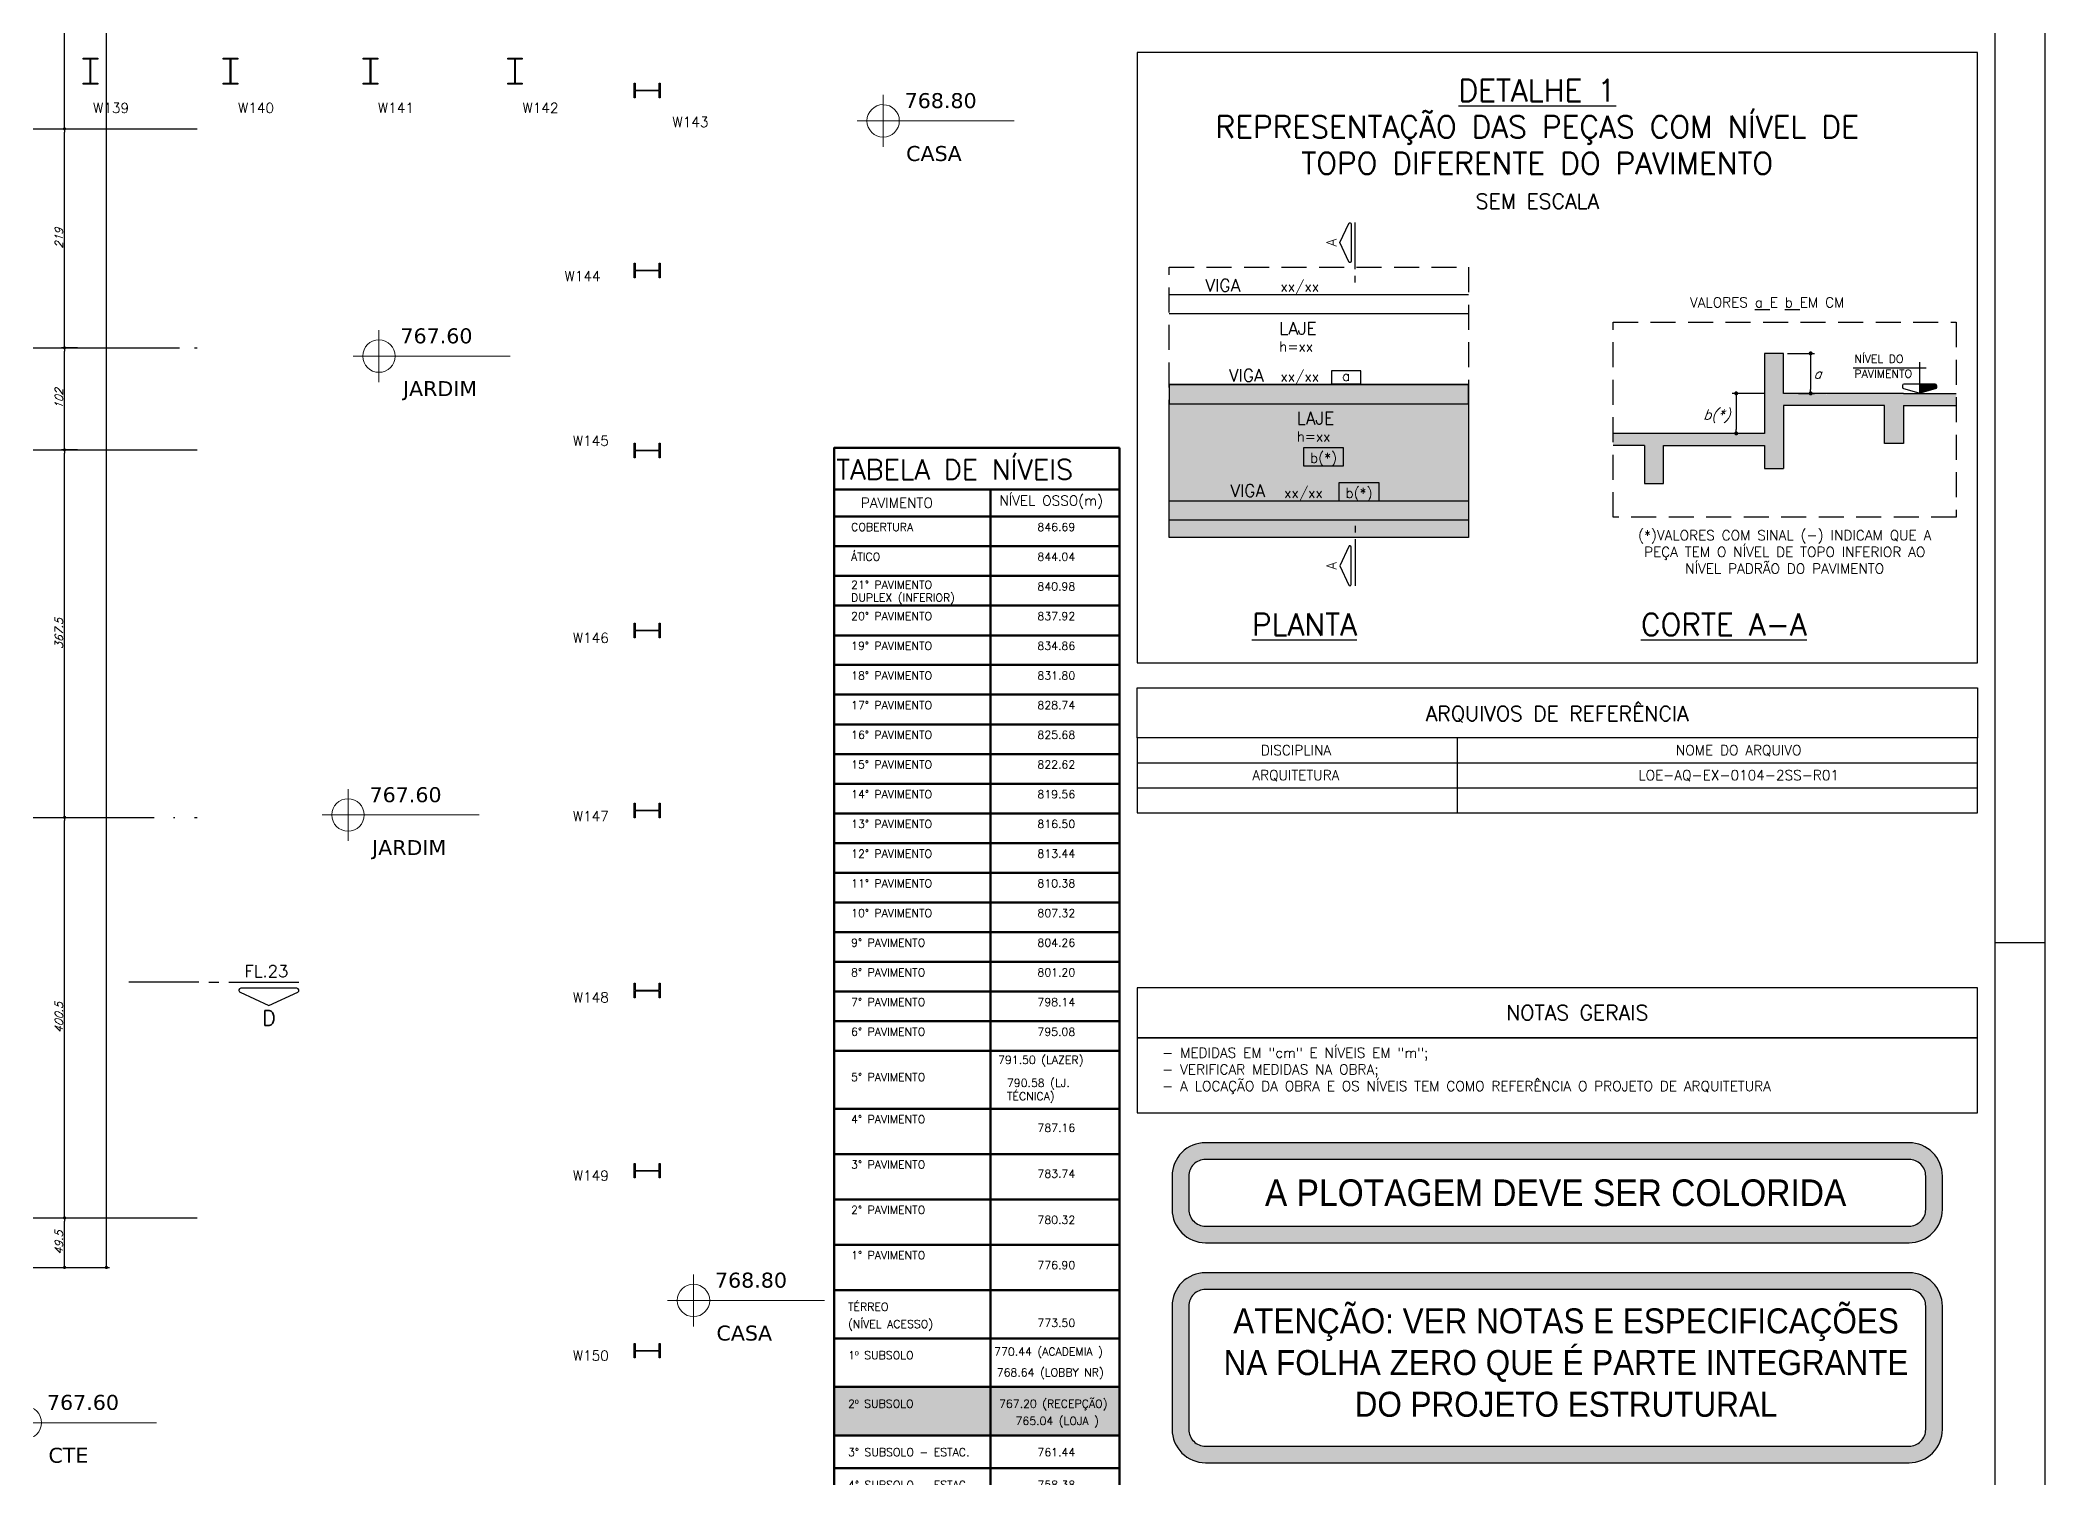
# Model space of a CAD drawing. Header units: millimetres. Extents: x -4107 to 5538, y -2094 to 2406.
# Drawn here: x 3534 to 5538, y -1145 to 293 of the extents above; entities that cross this region are included whole.
import ezdxf
from ezdxf.enums import TextEntityAlignment as Align

# ---------------------------------------------------------------- set-up
doc = ezdxf.new("R2010")
doc.units = ezdxf.units.MM
doc.header["$LTSCALE"] = 50
doc.linetypes.add('DASHED', pattern=[0.75, 0.5, -0.25])
doc.linetypes.add('EIXO', pattern=[6.8, 6, -0.4, 0, -0.4])
for name, color, linetype, lineweight in [('A-ANNO-NOTE', 253, 'Continuous', 9), ('ARQ-ANO-TXT', 2, 'Continuous', 9), ('ARQ-DET', 1, 'Continuous', 9)]:
    doc.layers.add(name, color=color, linetype=linetype, lineweight=lineweight)
for name, color, linetype in [('F-AUX', 2, 'Continuous'), ('F-AUX-RED', 1, 'Continuous'), ('F-CORTE', 4, 'Continuous'), ('F-CORTE-INDICAÇÃO', 4, 'Continuous'), ('F-COTAS', 106, 'Continuous'), ('F-DESNIVEL-1', 254, 'Continuous'), ('F-DET_LINHA', 1, 'Continuous'), ('F-DET_TEXTO', 3, 'Continuous'), ('F-EIXO', 12, 'EIXO'), ('F-HACHURA-DET', 1, 'Continuous'), ('F-LAJES', 3, 'Continuous'), ('F-LAJES-DIM', 2, 'Continuous'), ('F-LAJES-NOME', 4, 'Continuous'), ('F-MARGEM', 1, 'Continuous'), ('F-PERFIL - W310x52', 4, 'Continuous'), ('F-PERFIL- W250x32.7', 4, 'Continuous'), ('F-PILARES-NOME', 170, 'Continuous'), ('F-SOLIDO', 71, 'Continuous'), ('F-TEXTO', 6, 'Continuous'), ('F-TEXTO-CYAN', 4, 'Continuous'), ('F-TEXTO-YELLOW', 2, 'Continuous'), ('F-VIGAS-DIM', 2, 'Continuous'), ('F-VIGAS-NOME', 4, 'Continuous')]:
    doc.layers.add(name, color=color, linetype=linetype)
doc.layers.add('F-DESNIVEL-2', color=7, linetype='Continuous', true_color=0xffd1e8)
doc.styles.add('100-RL-R080', font='arial.ttf', dxfattribs={"width": 0.9, "height": 20})
doc.styles.add('8718-AE-BARR-FORM-R09$0$ROMANS', font='simplex.shx', dxfattribs={"oblique": 20})
doc.styles.add('CP-TEXT-INCL', font='simplex.shx', dxfattribs={"oblique": 20})
doc.styles.add('CP-TEXTO', font='simplex.shx')
doc.styles.add('MCP', font='simplex.shx')
doc.styles.add('ROMANS', font='simplex.shx')
doc.styles.get("Standard").update_dxf_attribs({"font": 'txt.shx'})
doc.styles.add('Verdana_3', font='verdana.ttf', dxfattribs={"height": 20})
doc.dimstyles.new('CP-COTAS-50', dxfattribs={"dimscale": 0.64, "dimtxt": 12.5, "dimasz": 5, "dimexe": 5, "dimexo": 5, "dimgap": 2.5, "dimtad": 1, "dimdec": 1, "dimdsep": 46, "dimtxsty": 'CP-TEXT-INCL', "dimblk1": 'DOT', "dimblk2": 'DOT', "dimsah": 1, "dimcen": 9, "dimclrd": 256, "dimclre": 256, "dimclrt": 256, "dimadec": 0, "dimazin": 0, "dimtfac": 1, "dimtdec": 1, "dimtmove": 2, "dimatfit": 3, "dimldrblk": 'DOT', "dimfxl": 0, "dimtolj": 1, "dimarcsym": 0})

# ---------------------------------------------------------------- blocks, each defined once
blk = doc.blocks.new('*U13')
at = {"layer": 'F-EIXO'}
blk.add_line((0, 0), (7397, 0), dxfattribs=at)
at = {"layer": 'F-TEXTO', "style": 'ROMANS'}
blk.add_attdef('EIXO', text='', height=17.5, dxfattribs=at).set_placement((-28.2072, 0), align=Align.MIDDLE_CENTER)
blk = doc.blocks.new('*U19')
at = {"layer": 'F-EIXO'}
blk.add_line((0, 0), (7484.954, 0), dxfattribs=at)
at = {"layer": 'F-TEXTO', "style": 'ROMANS'}
blk.add_attdef('EIXO', text='', height=17.5, dxfattribs=at).set_placement((-28.2072, 0), align=Align.MIDDLE_CENTER)
blk = doc.blocks.new('_DOT')
at = {"color": 0, "linetype": 'ByBlock'}
blk.add_line((-0.5, 0), (-1, 0), dxfattribs=at)
at = {"color": 0, "linetype": 'ByBlock', "const_width": 0.5}
blk.add_lwpolyline([(-0.25, 0, 1), (0.25, 0, 1)], format="xyb", close=True, dxfattribs=at)
blk = doc.blocks.new('*D51')
at = {"layer": 'DEFPOINTS', "color": 0, "linetype": 'Continuous', "transparency": 16777216}
for p in [(3284.5, 1699.5), (3600.5, 1699.5), (3264.5, -934.5)]:
    blk.add_point(p, dxfattribs=at)
at = {"layer": 'F-COTAS', "linetype": 'Continuous', "lineweight": -2, "transparency": 16777216}
for p, q in [((3287.7, 1699.5), (3603.7, 1699.5)), ((3600.5, -931.3), (3600.5, 1696.3)), ((3267.7, -934.5), (3603.7, -934.5))]:
    blk.add_line(p, q, dxfattribs=at)
at = {"layer": 'F-COTAS', "linetype": 'Continuous', "lineweight": -2, "transparency": 16777216, "xscale": 3.2, "yscale": 3.2, "zscale": 3.2}
for p, rotation in [((3600.5, 1699.5), 90), ((3600.5, -934.5), 270)]:
    blk.add_blockref('_DOT', p, dxfattribs=dict(at, rotation=rotation))
at = {"layer": 'F-COTAS', "linetype": 'Continuous', "transparency": 16777216, "insert": (3594.9, 382.5), "char_height": 8, "attachment_point": 5, "rotation": 90, "style": 'CP-TEXT-INCL'}
blk.add_mtext('\\A1;2634', dxfattribs=at)
blk = doc.blocks.new('*D52')
at = {"layer": 'DEFPOINTS', "color": 0, "linetype": 'Continuous', "transparency": 16777216}
for p in [(3553, -885), (3558.7, -885), (3264.5, -934.5)]:
    blk.add_point(p, dxfattribs=at)
at = {"layer": 'F-COTAS', "linetype": 'Continuous', "lineweight": -2, "transparency": 16777216}
for p, q in [((3556.2, -885), (3561.9, -885)), ((3558.7, -931.3), (3558.7, -888.2)), ((3267.7, -934.5), (3561.9, -934.5))]:
    blk.add_line(p, q, dxfattribs=at)
at = {"layer": 'F-COTAS', "linetype": 'Continuous', "lineweight": -2, "transparency": 16777216, "xscale": 3.2, "yscale": 3.2, "zscale": 3.2}
for p, rotation in [((3558.7, -885), 90), ((3558.7, -934.5), 270)]:
    blk.add_blockref('_DOT', p, dxfattribs=dict(at, rotation=rotation))
at = {"layer": 'F-COTAS', "linetype": 'Continuous', "transparency": 16777216, "insert": (3553.1, -909.8), "char_height": 8, "attachment_point": 5, "rotation": 90, "style": 'CP-TEXT-INCL'}
blk.add_mtext('\\A1;49.5', dxfattribs=at)
blk = doc.blocks.new('*D53')
at = {"layer": 'DEFPOINTS', "color": 0, "linetype": 'Continuous', "transparency": 16777216}
for p in [(3558.7, -484.5), (3558.7, -484.5), (3553, -885)]:
    blk.add_point(p, dxfattribs=at)
at = {"layer": 'F-COTAS', "linetype": 'Continuous', "lineweight": -2, "transparency": 16777216}
for p, q in [((3558.7, -881.8), (3558.7, -487.7)), ((3556.2, -885), (3561.9, -885))]:
    blk.add_line(p, q, dxfattribs=at)
at = {"layer": 'F-COTAS', "linetype": 'Continuous', "lineweight": -2, "transparency": 16777216, "xscale": 3.2, "yscale": 3.2, "zscale": 3.2}
for p, rotation in [((3558.7, -484.5), 90), ((3558.7, -885), 270)]:
    blk.add_blockref('_DOT', p, dxfattribs=dict(at, rotation=rotation))
at = {"layer": 'F-COTAS', "linetype": 'Continuous', "transparency": 16777216, "insert": (3553.1, -684.8), "char_height": 8, "attachment_point": 5, "rotation": 90, "style": 'CP-TEXT-INCL'}
blk.add_mtext('\\A1;400.5', dxfattribs=at)
blk = doc.blocks.new('*D54')
at = {"layer": 'DEFPOINTS', "color": 0, "linetype": 'Continuous', "transparency": 16777216}
for p in [(3558.7, -117), (3574.7, -117), (3558.7, -484.5)]:
    blk.add_point(p, dxfattribs=at)
at = {"layer": 'F-COTAS', "linetype": 'Continuous', "lineweight": -2, "transparency": 16777216}
for p, q in [((3571.5, -117), (3555.5, -117)), ((3558.7, -481.3), (3558.7, -120.2))]:
    blk.add_line(p, q, dxfattribs=at)
at = {"layer": 'F-COTAS', "linetype": 'Continuous', "lineweight": -2, "transparency": 16777216, "xscale": 3.2, "yscale": 3.2, "zscale": 3.2}
for p, rotation in [((3558.7, -117), 90), ((3558.7, -484.5), 270)]:
    blk.add_blockref('_DOT', p, dxfattribs=dict(at, rotation=rotation))
at = {"layer": 'F-COTAS', "linetype": 'Continuous', "transparency": 16777216, "insert": (3553.1, -300.8), "char_height": 8, "attachment_point": 5, "rotation": 90, "style": 'CP-TEXT-INCL'}
blk.add_mtext('\\A1;367.5', dxfattribs=at)
blk = doc.blocks.new('*D55')
at = {"layer": 'DEFPOINTS', "color": 0, "linetype": 'Continuous', "transparency": 16777216}
for p in [(3558.7, -15), (3574.7, -15), (3574.7, -117)]:
    blk.add_point(p, dxfattribs=at)
at = {"layer": 'F-COTAS', "linetype": 'Continuous', "lineweight": -2, "transparency": 16777216}
for p, q in [((3571.5, -15), (3555.5, -15)), ((3558.7, -113.8), (3558.7, -18.2)), ((3571.5, -117), (3555.5, -117))]:
    blk.add_line(p, q, dxfattribs=at)
at = {"layer": 'F-COTAS', "linetype": 'Continuous', "lineweight": -2, "transparency": 16777216, "xscale": 3.2, "yscale": 3.2, "zscale": 3.2}
for p, rotation in [((3558.7, -15), 90), ((3558.7, -117), 270)]:
    blk.add_blockref('_DOT', p, dxfattribs=dict(at, rotation=rotation))
at = {"layer": 'F-COTAS', "linetype": 'Continuous', "transparency": 16777216, "insert": (3553.1, -66), "char_height": 8, "attachment_point": 5, "rotation": 90, "style": 'CP-TEXT-INCL'}
blk.add_mtext('\\A1;102', dxfattribs=at)
blk = doc.blocks.new('*D56')
at = {"layer": 'DEFPOINTS', "color": 0, "linetype": 'Continuous', "transparency": 16777216}
for p in [(3327.4, 204), (3558.7, 204), (3574.7, -15)]:
    blk.add_point(p, dxfattribs=at)
at = {"layer": 'F-COTAS', "linetype": 'Continuous', "lineweight": -2, "transparency": 16777216}
for p, q in [((3330.6, 204), (3561.9, 204)), ((3558.7, -11.8), (3558.7, 200.8)), ((3571.5, -15), (3555.5, -15))]:
    blk.add_line(p, q, dxfattribs=at)
at = {"layer": 'F-COTAS', "linetype": 'Continuous', "lineweight": -2, "transparency": 16777216, "xscale": 3.2, "yscale": 3.2, "zscale": 3.2}
for p, rotation in [((3558.7, 204), 90), ((3558.7, -15), 270)]:
    blk.add_blockref('_DOT', p, dxfattribs=dict(at, rotation=rotation))
at = {"layer": 'F-COTAS', "linetype": 'Continuous', "transparency": 16777216, "insert": (3553.1, 94.5), "char_height": 8, "attachment_point": 5, "rotation": 90, "style": 'CP-TEXT-INCL'}
blk.add_mtext('\\A1;219', dxfattribs=at)
blk = doc.blocks.new('*D57')
at = {"layer": 'DEFPOINTS', "color": 0, "linetype": 'Continuous', "transparency": 16777216}
for p in [(3327.4, 555), (3558.7, 555), (3327.4, 204)]:
    blk.add_point(p, dxfattribs=at)
at = {"layer": 'F-COTAS', "linetype": 'Continuous', "lineweight": -2, "transparency": 16777216}
for p, q in [((3330.6, 555), (3561.9, 555)), ((3558.7, 207.2), (3558.7, 551.8)), ((3330.6, 204), (3561.9, 204))]:
    blk.add_line(p, q, dxfattribs=at)
at = {"layer": 'F-COTAS', "linetype": 'Continuous', "lineweight": -2, "transparency": 16777216, "xscale": 3.2, "yscale": 3.2, "zscale": 3.2}
for p, rotation in [((3558.7, 555), 90), ((3558.7, 204), 270)]:
    blk.add_blockref('_DOT', p, dxfattribs=dict(at, rotation=rotation))
at = {"layer": 'F-COTAS', "linetype": 'Continuous', "transparency": 16777216, "insert": (3553.1, 379.5), "char_height": 8, "attachment_point": 5, "rotation": 90, "style": 'CP-TEXT-INCL'}
blk.add_mtext('\\A1;351', dxfattribs=at)
blk = doc.blocks.new('A0-4L_900')
at = {"layer": 'F-MARGEM', "color": 2}
blk.add_line((191.9, 29.7), (192.9, 29.7), dxfattribs=at)
blk.add_lwpolyline([(0, 0), (0, 90), (192.9, 90), (192.9, 0)], close=True, dxfattribs=at)
at = {"layer": 'F-MARGEM', "color": 7}
blk.add_lwpolyline([(2.5, 89), (191.9, 89), (191.9, 1), (2.5, 1)], close=True, dxfattribs=at)
blk = doc.blocks.new('A$C037E4E7A')
h = blk.add_hatch(color=253)
h.dxf.hatch_style = 1
h.paths.add_polyline_path([(285.3, 98.4), (0, 98.4), (0, 146.9), (285.3, 146.9)])
at = {"layer": 'ARQ-DET', "lineweight": 50}
for p, q in [((285.3, 1086), (285.3, 0)), ((156.2, 1044.3), (156.2, 0)), ((0, 1017.2), (285.3, 1017.2)), ((0, 987.5), (285.3, 987.5)), ((0, 957.8), (285.3, 957.8)), ((0, 928.1), (285.3, 928.1)), ((0, 898.4), (285.3, 898.4)), ((0, 868.8), (285.3, 868.8)), ((0, 839.1), (285.3, 839.1)), ((0, 809.4), (285.3, 809.4)), ((0, 779.7), (285.3, 779.7)), ((0, 750), (285.3, 750)), ((0, 720.3), (285.3, 720.3)), ((0, 690.6), (285.3, 690.6)), ((0, 660.9), (285.3, 660.9)), ((0, 631.3), (285.3, 631.3)), ((0, 601.6), (285.3, 601.6)), ((0, 571.9), (285.3, 571.9)), ((0, 542.2), (285.3, 542.2)), ((0, 512.5), (285.3, 512.5)), ((0, 482.8), (285.3, 482.8)), ((0, 425), (285.3, 425)), ((0, 379.7), (285.3, 379.7)), ((0, 334.4), (285.3, 334.4)), ((0, 289.1), (285.3, 289.1)), ((0, 243.7), (285.3, 243.7)), ((0, 195.3), (285.3, 195.3)), ((0, 146.9), (285.3, 146.9)), ((0, 98.4), (285.3, 98.4)), ((0, 65.6), (285.3, 65.6)), ((0, 32.8), (285.3, 32.8)), ((0, 0), (285.3, 0))]:
    blk.add_line(p, q, dxfattribs=at)
at = {"layer": 'ARQ-DET', "lineweight": 70}
blk.add_line((0, 1044.3), (285.3, 1044.3), dxfattribs=at)
at = {"layer": 'ARQ-DET', "lineweight": 50}
blk.add_lwpolyline([(285.3, 0), (0, 0), (0, 1086), (285.3, 1086)], dxfattribs=at)
at = {"layer": 'ARQ-ANO-TXT', "color": 4, "lineweight": 20, "insert": (2.2, 1074.2), "char_height": 20, "width": 545.423, "attachment_point": 1, "style": 'ROMANS'}
blk.add_mtext('TABELA DE NÍVEIS ', dxfattribs=at)
at = {"layer": 'ARQ-ANO-TXT', "color": 4, "char_height": 10, "attachment_point": 1, "style": 'ROMANS'}
for s, insert, width in [('PAVIMENTO', (26.6, 1035.9), 124.262), ('NÍVEL OSSO(m)', (165.1, 1038.1), 127.869)]:
    blk.add_mtext(s, dxfattribs=dict(at, insert=insert, width=width))
at = {"layer": 'F-AUX', "char_height": 8, "attachment_point": 1, "style": 'ROMANS'}
for s, insert, width in [('COBERTURA', (16.9, 1010.7), 88.586), ('846.69', (203.2, 1010.7), 44.093), ('ÁTICO', (16.9, 981), 43.291), ('844.04', (203.2, 981), 44.093), ('21° PAVIMENTO', (16.9, 953), 110.633), ('840.98', (203.2, 951.3), 44.093), ('DUPLEX (INFERIOR)', (16.9, 940.1), 139.329), ('20° PAVIMENTO', (16.9, 921.6), 110.633), ('837.92', (203.2, 921.6), 44.093), ('19° PAVIMENTO', (16.9, 891.9), 110.633), ('834.86', (203.2, 891.9), 44.093), ('18° PAVIMENTO', (16.9, 862.2), 110.633), ('831.80', (203.2, 862.2), 44.093), ('17° PAVIMENTO', (16.9, 832.6), 110.633), ('828.74', (203.2, 832.6), 44.093), ('16° PAVIMENTO', (16.9, 802.9), 110.633), ('825.68', (203.2, 802.9), 44.093), ('15° PAVIMENTO', (16.9, 773.2), 110.633), ('822.62', (203.2, 773.2), 44.093), ('14° PAVIMENTO', (16.9, 743.5), 110.633), ('819.56', (203.2, 743.5), 44.093), ('13° PAVIMENTO', (16.9, 713.8), 110.633), ('816.50', (203.2, 713.8), 44.093), ('12° PAVIMENTO', (16.9, 684.1), 110.633), ('813.44', (203.2, 684.1), 44.093), ('11° PAVIMENTO', (16.9, 654.4), 110.633), ('810.38', (203.2, 654.4), 44.093), ('10° PAVIMENTO', (16.9, 624.7), 110.633), ('807.32', (203.2, 624.7), 44.093), ('9° PAVIMENTO', (16.9, 595.1), 102.616), ('804.26', (203.2, 595.1), 44.093), ('8° PAVIMENTO', (16.9, 565.4), 102.616), ('801.20', (203.2, 565.4), 44.093), ('7° PAVIMENTO', (16.9, 535.7), 102.616), ('798.14', (203.2, 535.7), 44.093), ('6° PAVIMENTO', (16.9, 506), 102.616), ('795.08', (203.2, 506), 44.093), ('791.50 (LAZER)', (163.8, 477.9), 196.167), ('5° PAVIMENTO', (16.9, 460.7), 102.616), ('790.58 (LJ. TÉCNICA)', (172.7, 454.9), 92.185), ('4° PAVIMENTO', (16.9, 418.5), 102.616), ('787.16', (203.2, 410), 44.093), ('3° PAVIMENTO', (16.9, 373.2), 102.616), ('783.74', (203.2, 364.1), 44.093), ('2° PAVIMENTO', (16.9, 327.9), 102.616), ('780.32', (203.2, 318), 44.093), ('1° PAVIMENTO', (16.9, 282.6), 102.616), ('776.90 ', (203.2, 272.7), 48.101), ('TÉRREO ', (13.8, 231), 62.932), ('(NÍVEL ACESSO)', (13.8, 213.8), 114.24), ('773.50', (203.2, 214.9), 44.093), ('1º SUBSOLO', (13.8, 182.6), 85.781), ('770.44 (ACADEMIA )', (159.9, 186.2), 177.647), ('768.64 (LOBBY NR)', (162.5, 165.4), 129.473), ('2º SUBSOLO', (13.8, 134.1), 85.781), ('767.20 (RECEPÇÃO)', (164.8, 134.1), 137.089), ('765.04 (LOJA )', (181.3, 116.9), 97.405), ('3° SUBSOLO - ESTAC.', (13.8, 85.7), 151.92), ('761.44', (203.2, 85.7), 44.093), ('4° SUBSOLO - ESTAC.', (13.8, 52.9), 151.92), ('758.38', (203.2, 52.9), 44.093), ('5° SUBSOLO - ESTAC', (13.8, 20.1), 147.911), ('755.32', (203.2, 20.1), 44.093)]:
    blk.add_mtext(s, dxfattribs=dict(at, insert=insert, width=width))
blk = doc.blocks.new('NOTA INICIAL - EST. - CP')
at = {"layer": 'F-HACHURA-DET'}
h = blk.add_hatch(color=253, dxfattribs=at)
h.paths.add_polyline_path([(2188.1, 1658), (2188.1, 1691.3, 0.414214), (2154.8, 1724.7), (1451.5, 1724.7, 0.414214), (1418.1, 1691.3), (1418.1, 1658, 0.414214), (1451.5, 1624.7), (2154.8, 1624.7, 0.414214)], flags=17)
h.paths.add_polyline_path([(2154.8, 1641.3), (1451.5, 1641.3, -0.414214), (1434.8, 1658), (1434.8, 1691.3, -0.414214), (1451.5, 1708), (2154.8, 1708, -0.414214), (2171.5, 1691.3), (2171.5, 1658, -0.414214)], flags=16)
h.paths.add_polyline_path([(1503.9, 1654), (2099, 1654), (2099, 1695.4), (1503.9, 1695.4)], flags=8)
h = blk.add_hatch(color=253, dxfattribs=at)
h.paths.add_polyline_path([(2188.1, 1561.3, 0.414214), (2154.8, 1594.7), (1451.5, 1594.7, 0.414214), (1418.1, 1561.3), (1418.1, 1438, 0.414214), (1451.5, 1404.7), (2154.8, 1404.7, 0.414214), (2188.1, 1438)], flags=17)
h.paths.add_polyline_path([(2171.5, 1438, -0.414214), (2154.8, 1421.3), (1451.5, 1421.3, -0.414214), (1434.8, 1438), (1434.8, 1561.3, -0.414214), (1451.5, 1578), (2154.8, 1578, -0.414214), (2171.5, 1561.3)], flags=16)
h.paths.add_polyline_path([(1463, 1430.9), (2160.1, 1430.9), (2160.1, 1572.5), (1463, 1572.5)], flags=8)
at = {"layer": 'F-DET_LINHA'}
for points in [[(1451.5, 1624.7), (2154.8, 1624.7, 0.414214), (2188.1, 1658), (2188.1, 1691.3, 0.414214), (2154.8, 1724.7), (1451.5, 1724.7, 0.414214), (1418.1, 1691.3), (1418.1, 1658, 0.414214)], [(1451.5, 1641.3), (2154.8, 1641.3, 0.414214), (2171.5, 1658), (2171.5, 1691.3, 0.414214), (2154.8, 1708), (1451.5, 1708, 0.414214), (1434.8, 1691.3), (1434.8, 1658, 0.414214)], [(1451.5, 1404.7), (2154.8, 1404.7, 0.414214), (2188.1, 1438), (2188.1, 1561.3, 0.414214), (2154.8, 1594.7), (1451.5, 1594.7, 0.414214), (1418.1, 1561.3), (1418.1, 1438, 0.414214)], [(1451.5, 1421.3), (2154.8, 1421.3, 0.414214), (2171.5, 1438), (2171.5, 1561.3, 0.414214), (2154.8, 1578), (1451.5, 1578, 0.414214), (1434.8, 1561.3), (1434.8, 1438, 0.414214)]]:
    blk.add_lwpolyline(points, format="xyb", close=True, dxfattribs=at)
at = {"layer": 'F-TEXTO-CYAN', "style": '100-RL-R080', "width": 0.9}
blk.add_text('A PLOTAGEM DEVE SER COLORIDA', height=26.667, dxfattribs=at).set_placement((1801.5, 1674.7), align=Align.MIDDLE_CENTER)
at = {"layer": 'F-TEXTO-CYAN', "insert": (1811.9, 1504.7), "char_height": 25, "attachment_point": 5, "style": '100-RL-R080'}
blk.add_mtext_dynamic_manual_height_columns('ATENÇÃO: VER NOTAS E ESPECIFICAÇÕES NA FOLHA ZERO QUE É PARTE INTEGRANTE DO PROJETO ESTRUTURAL', width=693.613, gutter_width=12.5, heights=[137], dxfattribs=at)
blk = doc.blocks.new('*U104')
at = {"layer": 'F-LAJES-DIM', "color": 1}
blk.add_lwpolyline([(0, 0), (40, 0), (40, 18), (0, 18)], close=True, dxfattribs=at)
at = {"layer": 'F-LAJES-DIM', "style": 'MCP'}
blk.add_attdef('DIM', text='', height=10, dxfattribs=at).set_placement((20, 8), align=Align.MIDDLE_CENTER)
blk = doc.blocks.new('*U105')
at = {"layer": 'F-LAJES-DIM', "color": 1}
blk.add_lwpolyline([(0, 0), (29.4, 0), (29.4, 13), (0, 13)], close=True, dxfattribs=at)
at = {"layer": 'F-LAJES-DIM', "style": 'MCP'}
blk.add_attdef('DIM', text='', height=10, dxfattribs=at).set_placement((14.7, 8), align=Align.MIDDLE_CENTER)
blk = doc.blocks.new('*U106')
at = {"layer": 'F-LAJES-DIM', "color": 1}
blk.add_lwpolyline([(0, 0), (40.2, 0), (40.2, 18), (0, 18)], close=True, dxfattribs=at)
at = {"layer": 'F-LAJES-DIM', "style": 'MCP'}
blk.add_attdef('DIM', text='', height=10, dxfattribs=at).set_placement((20.1, 8), align=Align.MIDDLE_CENTER)
blk = doc.blocks.new('*U112')
at = {"layer": 'F-CORTE-INDICAÇÃO'}
for p, q in [((70, 0), (0, 0)), ((80, 0), (90, 0)), ((100, 0), (170, 0))]:
    blk.add_line(p, q, dxfattribs=at)
blk.add_lwpolyline([(112, 6, -0.802585), (111.2, 9.8), (140, 23.3), (168.8, 9.8, -0.802585), (168, 6)], format="xyb", close=True, dxfattribs=at)
at = {"layer": 'F-CORTE-INDICAÇÃO', "style": 'ROMANS'}
blk.add_attdef('CORTE', text='', height=15, dxfattribs=at).set_placement((140, 35.8), align=Align.MIDDLE_CENTER)
at = {"layer": 'F-CORTE-INDICAÇÃO', "color": 2, "style": 'ROMANS'}
blk.add_attdef('FOLHA', text='', height=12, dxfattribs=at).set_placement((137.5, -11.1), align=Align.MIDDLE_CENTER)
blk = doc.blocks.new('LGN-COTA E LEGENDA - LGN-COTA E LEGENDA-473137-Térreo')
at = {"layer": 'A-ANNO-NOTE'}
for p, q in [((-0.009, -0.238), (-0.009, 0.28)), ((-0.268, 0.021), (1.302, 0.021))]:
    blk.add_line(p, q, dxfattribs=at)
for centre, start, end in [((-0.009, 0.022), 90, 180), ((-0.009, 0.021), 180, 270), ((-0.009, 0.021), 360, 90), ((-0.009, 0.021), 270, 0)]:
    blk.add_arc(centre, 0.162, start, end, dxfattribs=at)
blk = doc.blocks.new('zw$7512')
at = {"layer": 'A-ANNO-NOTE', "xscale": 100, "yscale": 100, "zscale": 100}
for p in [(4577.4, -4.2), (4073.4, -239.4), (4042.5, -698.2), (4387.8, -1183.6), (3719.9, -1305.8)]:
    blk.add_blockref('LGN-COTA E LEGENDA - LGN-COTA E LEGENDA-473137-Térreo', p, dxfattribs=at)
at = {"layer": 'A-ANNO-NOTE', "style": 'Verdana_3'}
for s, p in [('768.80', (4598, 10.7)), ('CASA', (4599.5, -42.2)), ('767.60', (4094, -224.5)), ('JARDIM', (4096.5, -277.3)), ('767.60', (4063.1, -683.3)), ('JARDIM', (4065.6, -736.2)), ('768.80', (4408.4, -1168.7)), ('CASA', (4409.9, -1221.6)), ('767.60', (3740.6, -1290.9)), ('CTE', (3742.1, -1343.8))]:
    blk.add_text(s, height=15, dxfattribs=at).set_placement(p)
blk = doc.blocks.new('A$C44D756D9')
at = {"layer": 'F-PERFIL- W250x32.7', "linetype": 'Continuous'}
blk.add_line((7478.1, -1419.9), (7479, -1419.9), dxfattribs=at)
for points in [[(6916.8, -1240.9), (6902.2, -1240.9), (6902.2, -1239.9), (6909.2, -1239.9), (6909.2, -1215.9), (6902.2, -1215.9), (6902.2, -1215), (6916.8, -1215), (6916.8, -1215.9), (6909.8, -1215.9), (6909.8, -1239.9), (6916.8, -1239.9)], [(7056.8, -1240.9), (7042.2, -1240.9), (7042.2, -1239.9), (7049.2, -1239.9), (7049.2, -1215.9), (7042.2, -1215.9), (7042.2, -1215), (7056.8, -1215), (7056.8, -1215.9), (7049.8, -1215.9), (7049.8, -1239.9), (7056.8, -1239.9)], [(7196.8, -1240.9), (7182.2, -1240.9), (7182.2, -1239.9), (7189.2, -1239.9), (7189.2, -1215.9), (7182.2, -1215.9), (7182.2, -1215), (7196.8, -1215), (7196.8, -1215.9), (7189.8, -1215.9), (7189.8, -1239.9), (7196.8, -1239.9)], [(7341.3, -1240.9), (7326.7, -1240.9), (7326.7, -1239.9), (7333.7, -1239.9), (7333.7, -1215.9), (7326.7, -1215.9), (7326.7, -1215), (7341.3, -1215), (7341.3, -1215.9), (7334.3, -1215.9), (7334.3, -1239.9), (7341.3, -1239.9)], [(7479, -1239.9), (7479, -1254.5), (7478.1, -1254.5), (7478.1, -1247.6), (7454.1, -1247.6), (7454.1, -1254.5), (7453.1, -1254.5), (7453.1, -1239.9), (7454.1, -1239.9), (7454.1, -1246.9), (7478.1, -1246.9), (7478.1, -1239.9)], [(7479, -1419.9), (7479, -1434.5), (7478.1, -1434.5), (7478.1, -1427.6), (7454.1, -1427.6), (7454.1, -1434.5), (7453.1, -1434.5), (7453.1, -1419.9), (7454.1, -1419.9), (7454.1, -1426.9), (7478.1, -1426.9), (7478.1, -1419.9)], [(7479, -1599.9), (7479, -1614.5), (7478.1, -1614.5), (7478.1, -1607.6), (7454.1, -1607.6), (7454.1, -1614.5), (7453.1, -1614.5), (7453.1, -1599.9), (7454.1, -1599.9), (7454.1, -1606.9), (7478.1, -1606.9), (7478.1, -1599.9)], [(7479, -1779.9), (7479, -1794.5), (7478.1, -1794.5), (7478.1, -1787.6), (7454.1, -1787.6), (7454.1, -1794.5), (7453.1, -1794.5), (7453.1, -1779.9), (7454.1, -1779.9), (7454.1, -1786.9), (7478.1, -1786.9), (7478.1, -1779.9)], [(7479, -1959.9), (7479, -1974.5), (7478.1, -1974.5), (7478.1, -1967.6), (7454.1, -1967.6), (7454.1, -1974.5), (7453.1, -1974.5), (7453.1, -1959.9), (7454.1, -1959.9), (7454.1, -1966.9), (7478.1, -1966.9), (7478.1, -1959.9)], [(7479, -2139.9), (7479, -2154.5), (7478.1, -2154.5), (7478.1, -2147.6), (7454.1, -2147.6), (7454.1, -2154.5), (7453.1, -2154.5), (7453.1, -2139.9), (7454.1, -2139.9), (7454.1, -2146.9), (7478.1, -2146.9), (7478.1, -2139.9)], [(7479, -2319.9), (7479, -2334.5), (7478.1, -2334.5), (7478.1, -2327.6), (7454.1, -2327.6), (7454.1, -2334.5), (7453.1, -2334.5), (7453.1, -2319.9), (7454.1, -2319.9), (7454.1, -2326.9), (7478.1, -2326.9), (7478.1, -2319.9)], [(7479, -2499.9), (7479, -2514.5), (7478.1, -2514.5), (7478.1, -2507.6), (7454.1, -2507.6), (7454.1, -2514.5), (7453.1, -2514.5), (7453.1, -2499.9), (7454.1, -2499.9), (7454.1, -2506.9), (7478.1, -2506.9), (7478.1, -2499.9)]]:
    blk.add_lwpolyline(points, close=True, dxfattribs=at)
at = {"layer": 'F-PILARES-NOME'}
for s, p in [('W139', (6912.2, -1269.7)), ('W140', (7057.1, -1269.7)), ('W141', (7196.9, -1269.7)), ('W142', (7341.5, -1269.7)), ('W143', (7491.4, -1283.7)), ('W144', (7383.5, -1437.7)), ('W145', (7391.8, -1602.4)), ('W146', (7391.8, -1799.5)), ('W147', (7391.8, -1977.9)), ('W148', (7391.8, -2159)), ('W149', (7391.8, -2337.2)), ('W150', (7391.8, -2517.2))]:
    blk.add_text(s, height=10, dxfattribs=at).set_placement(p)

msp = doc.modelspace()

# ---------------------------------------------------------------- hatches: boundary and pattern name
at = {"layer": 'F-DESNIVEL-1'}
h = msp.add_hatch(color=256, dxfattribs=at)
h.dxf.hatch_style = 1
h.paths.add_polyline_path([(4962.213, -204.618), (4662.785, -204.618), (4662.785, -70.831), (4962.213, -70.831)])
at = {"layer": 'F-DESNIVEL-2'}
h = msp.add_hatch(color=256, dxfattribs=at)
h.dxf.hatch_style = 1
h.paths.add_polyline_path([(4662.785, -70.831), (4962.213, -70.831), (4962.213, -51.831), (4662.785, -51.831)])
at = {"layer": 'F-SOLIDO'}
for points in [[(5106.716, -100.53), (5138.07, -100.53), (5228.79, -100.53, 0.41421356), (5229.79, -101.53, 0.41421356), (5230.79, -100.53), (5258.07, -100.53), (5258.07, -60.53), (5258.07, -20.53), (5277.07, -20.53), (5277.07, -60.53), (5319.146, -60.53, 0.41421356), (5320.146, -61.53, 0.41421356), (5321.146, -60.53), (5397.07, -60.53), (5413.067, -60.53), (5449.801, -60.53), (5449.801, -72.53), (5397.07, -72.53), (5397.07, -110.53), (5378.07, -110.53), (5378.07, -72.53), (5277.07, -72.53), (5277.07, -135.53), (5258.07, -135.53), (5258.07, -112.53), (5157.07, -112.53), (5157.07, -150.53), (5138.07, -150.53), (5138.07, -112.53), (5106.716, -112.53)], [(5413.067, -51.001), (5428.267, -51.001, -0.41421356), (5429.867, -52.601), (5429.867, -54.61, -0.33120617), (5428.726, -56.143), (5413.526, -60.463, -0.07299342), (5413.067, -60.53)]]:
    msp.add_hatch(color=256, dxfattribs=at).paths.add_polyline_path(points)

# ---------------------------------------------------------------- linework, layer by layer
at = {"layer": 'F-AUX', "color": 2}
for p, q in [((5419.786, -35.365), (5346.866, -35.365)), ((5413.067, -29.401), (5413.067, -60.53))]:
    msp.add_line(p, q, dxfattribs=at)
msp.add_lwpolyline([(5413.526, -60.463, -0.14676884), (5412.607, -60.463), (5397.407, -56.143, -0.33120617), (5396.267, -54.61), (5396.267, -52.601, -0.41421356), (5397.867, -51.001), (5428.267, -51.001, -0.41421356), (5429.867, -52.601), (5429.867, -54.61, -0.33120617), (5428.726, -56.143), (5413.526, -60.463, -0.14676884), (5412.607, -60.463)], format="xyb", dxfattribs=at)
at = {"layer": 'F-CORTE'}
for p, q in [((5258.07, -112.53), (5258.07, -135.53)), ((5258.07, -135.53), (5277.07, -135.53))]:
    msp.add_line(p, q, dxfattribs=at)
for points in [[(5397.07, -60.53), (5277.07, -60.53), (5277.07, -20.53), (5258.07, -20.53), (5258.07, -100.53), (5138.07, -100.53)], [(5397.07, -72.53), (5397.07, -110.53), (5378.07, -110.53), (5378.07, -72.53), (5277.07, -72.53), (5277.07, -135.53)], [(5397.07, -60.53), (5449.801, -60.53)], [(5397.07, -72.53), (5449.801, -72.53)], [(5138.07, -100.53), (5106.716, -100.53)], [(5138.07, -112.53), (5106.716, -112.53)], [(5138.07, -112.53), (5138.07, -150.53), (5157.07, -150.53), (5157.07, -112.53), (5258.07, -112.53)]]:
    msp.add_lwpolyline(points, dxfattribs=at)
at = {"layer": 'F-CORTE-INDICAÇÃO'}
for p, q in [((4848.939, 63.502), (4848.939, 110.169)), ((4848.939, 50.169), (4848.939, 56.835)), ((4848.939, -192.915), (4848.939, -199.581)), ((4848.939, -206.248), (4848.939, -252.915))]:
    msp.add_line(p, q, dxfattribs=at)
for points in [[(4844.939, 71.502, -0.80258485), (4842.397, 70.938), (4833.43, 90.169), (4842.397, 109.399, -0.80258485), (4844.939, 108.835)], [(4844.939, -214.248, 0.80258485), (4842.397, -213.684), (4833.43, -232.915), (4842.397, -252.145, 0.80258485), (4844.939, -251.581)]]:
    msp.add_lwpolyline(points, format="xyb", close=True, dxfattribs=at)
at = {"layer": 'F-COTAS'}
for p, q in [((5281.07, -20.53), (5308.208, -20.53)), ((5304.208, -24.53), (5304.208, -56.53)), ((5258.07, -60.53), (5225.79, -60.53)), ((5229.79, -64.53), (5229.79, -96.53)), ((5292.13, -60.53), (5308.208, -60.53)), ((5249.624, -100.53), (5225.79, -100.53))]:
    msp.add_line(p, q, dxfattribs=at)
at = {"layer": 'F-DESNIVEL-1'}
msp.add_lwpolyline([(4962.213, -204.618), (4662.785, -204.618), (4662.785, -70.831), (4962.213, -70.831)], close=True, dxfattribs=at)
at = {"layer": 'F-DESNIVEL-2'}
msp.add_lwpolyline([(4662.785, -70.831), (4962.213, -70.831), (4962.213, -51.831), (4662.785, -51.831)], close=True, dxfattribs=at)
at = {"layer": 'F-DET_LINHA'}
for p, q in [((4950.896, -404.799), (4950.896, -429.799)), ((4950.896, -429.799), (4950.896, -454.799)), ((4950.896, -454.799), (4950.896, -479.799)), ((4630.896, -704.799), (5470.896, -704.799)), ((4630.896, -779.799), (5470.896, -779.799))]:
    msp.add_line(p, q, dxfattribs=at)
at = {"layer": 'F-DET_LINHA', "color": 1}
msp.add_lwpolyline([(4630.896, -329.799), (5470.896, -329.799), (5470.896, 280.201), (4630.896, 280.201)], close=True, dxfattribs=at)
at = {"layer": 'F-DET_LINHA', "color": 1, "linetype": 'DASHED'}
for points in [[(4662.785, 65.594), (4962.213, 65.594), (4962.213, -204.618), (4662.785, -204.618)], [(5449.801, -184.41), (5106.716, -184.41), (5106.716, 10.61), (5449.801, 10.61)]]:
    msp.add_lwpolyline(points, close=True, dxfattribs=at)
at = {"layer": 'F-DET_LINHA'}
for points in [[(5470.896, -404.799), (4630.896, -404.799), (4630.896, -354.799), (5470.896, -354.799)], [(4630.896, -704.799), (5470.896, -704.799), (5470.896, -654.799), (4630.896, -654.799)], [(4630.896, -779.799), (5470.896, -779.799), (5470.896, -704.799), (4630.896, -704.799)]]:
    msp.add_lwpolyline(points, close=True, dxfattribs=at)
for points in [[(4630.896, -404.799), (4630.896, -429.799), (5470.896, -429.799), (5470.896, -404.799)], [(4630.896, -429.799), (4630.896, -454.799), (5470.896, -454.799), (5470.896, -429.799)], [(4630.896, -454.799), (4630.896, -479.799), (5470.896, -479.799), (5470.896, -454.799)]]:
    msp.add_lwpolyline(points, dxfattribs=at)
at = {"layer": 'F-EIXO'}
msp.add_line((-3768.53, -15), (3691.239, -15), dxfattribs=at)
at = {"layer": 'F-LAJES'}
for points in [[(4662.785, 38.169), (4962.213, 38.169)], [(4662.785, 19.169), (4962.213, 19.169)], [(4662.785, -51.831), (4962.213, -51.831)], [(4662.785, -70.831), (4962.213, -70.831)], [(4662.785, -168.128), (4962.213, -168.128)], [(4662.785, -187.128), (4962.213, -187.128)]]:
    msp.add_lwpolyline(points, dxfattribs=at)

# ---------------------------------------------------------------- block references
msp.add_blockref('NOTA INICIAL - EST. - CP', (3247.775, -2534.483))
at = {"layer": 'A-ANNO-NOTE', "linetype": 'Continuous'}
msp.add_blockref('zw$7512', (-199.5, 214), dxfattribs=at)
at = {"layer": 'F-AUX-RED'}
msp.add_blockref('A$C037E4E7A', (4328.098, -1200.87), dxfattribs=at)
at = {"layer": 'F-CORTE-INDICAÇÃO', "linetype": 'Continuous'}
ref = msp.add_blockref('*U112', (3622.98, -649.338), dxfattribs=dict(at, xscale=-1, rotation=180))
ref.add_attrib('FOLHA', 'FL.23', dxfattribs={"color": 2, "height": 12, "style": 'ROMANS'}).set_placement((3760.476, -638.239), align=Align.MIDDLE_CENTER)
ref.add_attrib('CORTE', 'D', dxfattribs={"height": 15, "style": 'ROMANS'}).set_placement((3762.98, -685.102), align=Align.MIDDLE_CENTER)
at = {"layer": 'F-COTAS', "xscale": 4, "yscale": 4, "zscale": 4}
for p, rotation in [((5304.208, -20.53), 90), ((5229.79, -60.53), 90), ((5304.208, -60.53), 270), ((5229.79, -100.53), 270)]:
    msp.add_blockref('_DOT', p, dxfattribs=dict(at, rotation=rotation))
at = {"layer": 'F-EIXO', "linetype": 'Continuous'}
for name, p in [('*U13', (-3705.761, 204)), ('*U19', (-3793.715, -15)), ('*U13', (-3705.761, -117)), ('*U19', (-3793.715, -484.5)), ('*U13', (-3705.761, -885))]:
    msp.add_blockref(name, p, dxfattribs=at)
at = {"layer": 'F-LAJES-DIM', "linetype": 'Continuous'}
for name, p, values in [('*U105', (4825.127, -51.106), {'DIM': 'a'}), ('*U104', (4797.286, -132.971), {'DIM': 'b(*)'}), ('*U106', (4832.685, -168.128), {'DIM': 'b(*)'})]:
    msp.add_blockref(name, p, dxfattribs=at).add_auto_attribs(values)
at = {"layer": 'F-MARGEM', "linetype": 'Continuous', "xscale": 50, "yscale": 50, "zscale": 50}
msp.add_blockref('A0-4L_900', (-4106.604, -2094.493), dxfattribs=at)
at = {"layer": 'F-PERFIL - W310x52'}
msp.add_blockref('A$C44D756D9', (-3325, 1489.5), dxfattribs=at)

# ---------------------------------------------------------------- texts
at = {"layer": 'F-CORTE-INDICAÇÃO', "style": 'ROMANS'}
for p in [(4825.097, 90.169), (4825.097, -232.915)]:
    msp.add_attdef('A', text='A', height=10, rotation=90, dxfattribs=at).set_placement(p, align=Align.MIDDLE_CENTER)
at = {"layer": 'F-DET_TEXTO', "color": 4, "style": '8718-AE-BARR-FORM-R09$0$ROMANS'}
for s, p in [('ARQUIVOS DE REFERÊNCIA', (5050.896, -380.65)), ('NOTAS GERAIS', (5070.896, -679.799))]:
    msp.add_text(s, height=15, dxfattribs=at).set_placement(p, align=Align.MIDDLE_CENTER)
at = {"layer": 'F-LAJES-DIM', "linetype": 'Continuous', "style": 'MCP'}
for p in [(4772.915, -18.777), (4790.446, -108.518)]:
    msp.add_text('h=xx', height=10, dxfattribs=at).set_placement(p)
at = {"layer": 'F-LAJES-NOME', "linetype": 'Continuous', "style": 'MCP'}
for p in [(4772.915, -1.777), (4790.446, -91.518)]:
    msp.add_text('LAJE', height=12.5, dxfattribs=at).set_placement(p)
at = {"layer": 'F-TEXTO', "style": 'ROMANS'}
for s, p in [('%%UPLANTA', (4745.688, -302.596)), ('%%UCORTE A-A', (5134.563, -302.596))]:
    msp.add_text(s, height=21.875, dxfattribs=at).set_placement(p)
at = {"layer": 'F-TEXTO', "color": 4, "style": 'MCP'}
for s, p in [('DISCIPLINA', (4789.757, -417.299)), ('NOME DO ARQUIVO', (5232.262, -417.299))]:
    msp.add_text(s, height=10, dxfattribs=at).set_placement(p, align=Align.MIDDLE_CENTER)
at = {"layer": 'F-TEXTO', "color": 3, "style": 'MCP'}
for s, p in [('ARQUITETURA', (4789.595, -442.299)), ('LOE-AQ-EX-0104-2SS-R01', (5232.268, -442.299))]:
    msp.add_text(s, height=10, dxfattribs=at).set_placement(p, align=Align.MIDDLE_CENTER)
at = {"layer": 'F-TEXTO', "insert": (5030.896, 205.934), "char_height": 21.875, "width": 750, "attachment_point": 5, "style": 'ROMANS'}
msp.add_mtext('{\\LDETALHE 1}\\PREPRESENTAÇÃO DAS PEÇAS COM NÍVEL DE TOPO DIFERENTE DO PAVIMENTO', dxfattribs=at)
at = {"layer": 'F-TEXTO', "color": 3, "char_height": 8, "attachment_point": 1, "style": 'MCP'}
for s, insert in [('NÍVEL DO', (5348.001, -22.095)), ('PAVIMENTO', (5348.001, -36.841))]:
    msp.add_mtext_dynamic_manual_height_columns(s, width=59.10237, gutter_width=12.5, heights=[0], dxfattribs=dict(at, insert=insert))
at = {"layer": 'F-TEXTO', "color": 3, "insert": (4655.896, -714.799), "char_height": 10, "width": 840.80067, "attachment_point": 1, "style": 'CP-TEXTO'}
msp.add_mtext('- MEDIDAS EM "cm" E NÍVEIS EM "m";\\P- VERIFICAR MEDIDAS NA OBRA;\\P- A LOCAÇÃO DA OBRA E OS NÍVEIS TEM COMO REFERÊNCIA O PROJETO DE ARQUITETURA', dxfattribs=at)
at = {"layer": 'F-TEXTO-CYAN', "style": 'ROMANS', "oblique": 20}
for s, p in [('a', (5306.924, -45.797)), ('b(*)', (5196.774, -86.654))]:
    msp.add_text(s, height=10, dxfattribs=at).set_placement(p)
at = {"layer": 'F-TEXTO-CYAN', "color": 3, "char_height": 10, "style": 'ROMANS'}
for s, insert, width, attachment_point in [('VALORES {\\La} E {\\Lb} EM CM', (5183.639, 35.458), 491.08938, 1), ('(*)VALORES COM SINAL (-) INDICAM QUE A PEÇA TEM O NÍVEL DE TOPO INFERIOR AO NÍVEL PADRÃO DO PAVIMENTO', (5278.258, -219.077), 343.08504, 5)]:
    msp.add_mtext(s, dxfattribs=dict(at, insert=insert, width=width, attachment_point=attachment_point))
at = {"layer": 'F-TEXTO-YELLOW', "style": 'ROMANS'}
msp.add_text('SEM ESCALA', height=15, dxfattribs=at).set_placement((4969.392, 124.035))
at = {"layer": 'F-VIGAS-DIM', "linetype": 'Continuous', "style": 'MCP'}
for p in [(4774.17, 41.294), (4774.17, -48.706), (4777.988, -165.003)]:
    msp.add_text('xx/xx', height=10, dxfattribs=at).set_placement(p)
at = {"layer": 'F-VIGAS-NOME', "linetype": 'Continuous', "style": 'MCP'}
for p in [(4699.17, 41.294), (4722.63, -48.706), (4724.038, -164.023)]:
    msp.add_text('VIGA', height=12.5, dxfattribs=at).set_placement(p)

# ---------------------------------------------------------------- dimensions: what is measured, and where the dimension line sits
at = {"layer": 'F-COTAS', "linetype": 'Continuous'}
for base, p1, p2, picture, middle in [((3600.453, 1699.5), (3264.5, -934.5), (3284.5, 1699.5), '*D51', (3594.853, 382.5)), ((3558.66, 555), (3327.373, 204), (3327.373, 555), '*D57', (3553.06, 379.5)), ((3558.66, 204), (3574.665, -15), (3327.373, 204), '*D56', (3553.06, 94.5)), ((3558.66, -15), (3574.665, -117), (3574.665, -15), '*D55', (3553.06, -66)), ((3558.66, -117), (3558.66, -484.5), (3574.665, -117), '*D54', (3553.06, -300.75)), ((3558.66, -484.5), (3552.975, -885), (3558.66, -484.5), '*D53', (3553.06, -684.75)), ((3558.66, -885), (3264.5, -934.5), (3552.975, -885), '*D52', (3553.06, -909.75))]:
    dim = msp.add_linear_dim(base=base, p1=p1, p2=p2, angle=90, dimstyle='CP-COTAS-50', dxfattribs=at)
    dim.commit()
    dim.dimension.update_dxf_attribs({"geometry": picture, "text_midpoint": middle})

doc.saveas('drawing.dxf')
